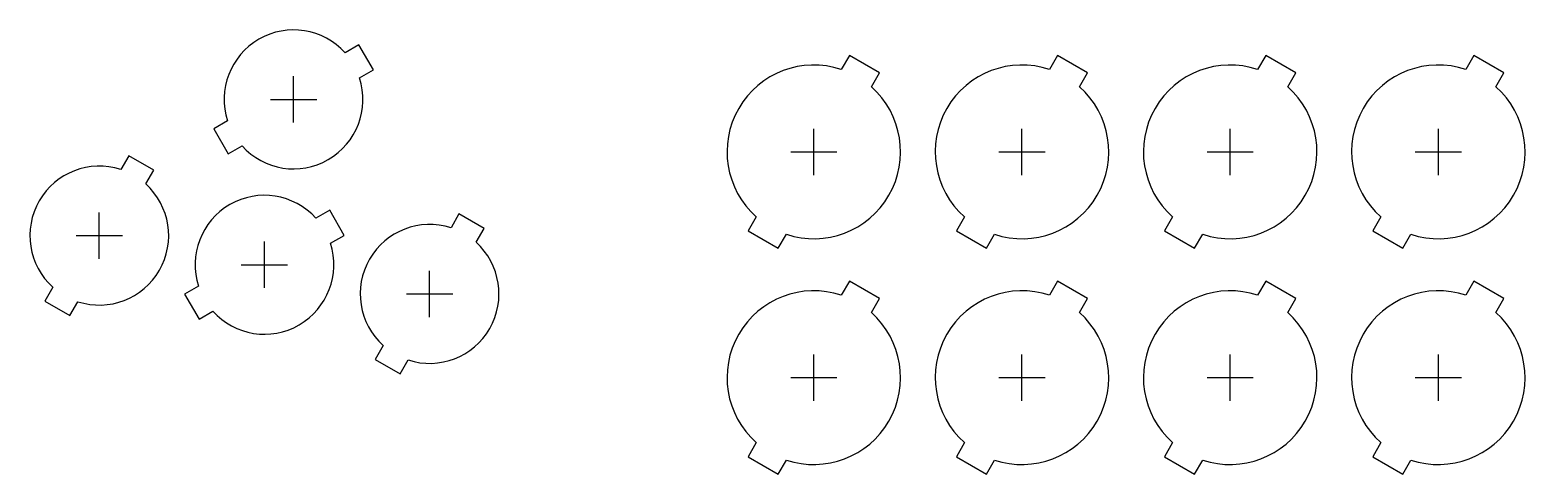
# Model space of a CAD drawing. Header units: millimetres. Extents: x -41 to 218, y -36 to 41.
import ezdxf

# ---------------------------------------------------------------- set-up
doc = ezdxf.new("R2010")
doc.units = ezdxf.units.MM
for name, color, linetype in [('BUTTONS_24', 1, 'Continuous'), ('BUTTONS_30', 5, 'Continuous'), ('REFERENCE', 8, 'Continuous')]:
    doc.layers.add(name, color=color, linetype=linetype)

msp = doc.modelspace()

# ---------------------------------------------------------------- linework, layer by layer
at = {"layer": 'BUTTONS_24'}
for points in [[(13.95, 36.59, 0.809427), (-6.38, 24.86), (-8.77, 23.47), (-6.27, 19.14), (-3.88, 20.53, 0.809427), (16.45, 32.26), (18.84, 33.64), (16.34, 37.97)], [(-24.86, 16.45, 0.809427), (-36.59, -3.88), (-37.97, -6.27), (-33.64, -8.77), (-32.26, -6.38, 0.809427), (-20.53, 13.95), (-19.14, 16.34), (-23.47, 18.84)], [(8.91, 8.03, 0.809427), (-11.41, -3.7), (-13.81, -5.08), (-11.31, -9.42), (-8.91, -8.03, 0.809427), (11.41, 3.7), (13.81, 5.08), (11.31, 9.42)], [(32.26, 6.38, 0.809427), (20.53, -13.95), (19.14, -16.34), (23.47, -18.84), (24.86, -16.45, 0.809427), (36.59, 3.88), (37.97, 6.27), (33.64, 8.77)]]:
    msp.add_lwpolyline(points, format="xyb", close=True, dxfattribs=at)
at = {"layer": 'BUTTONS_30'}
for points in [[(99.75, 33.73, 0.816497), (85.05, 8.27), (83.65, 5.84), (88.85, 2.84), (90.25, 5.27, 0.816497), (104.95, 30.73), (106.35, 33.16), (101.15, 36.16)], [(135.75, 33.73, 0.816497), (121.05, 8.27), (119.65, 5.84), (124.85, 2.84), (126.25, 5.27, 0.816497), (140.95, 30.73), (142.35, 33.16), (137.15, 36.16)], [(171.75, 33.73, 0.816497), (157.05, 8.27), (155.65, 5.84), (160.85, 2.84), (162.25, 5.27, 0.816497), (176.95, 30.73), (178.35, 33.16), (173.15, 36.16)], [(207.75, 33.73, 0.816497), (193.05, 8.27), (191.65, 5.84), (196.85, 2.84), (198.25, 5.27, 0.816497), (212.95, 30.73), (214.35, 33.16), (209.15, 36.16)], [(99.75, -5.27, 0.816497), (85.05, -30.73), (83.65, -33.16), (88.85, -36.16), (90.25, -33.73, 0.816497), (104.95, -8.27), (106.35, -5.84), (101.15, -2.84)], [(135.75, -5.27, 0.816497), (121.05, -30.73), (119.65, -33.16), (124.85, -36.16), (126.25, -33.73, 0.816497), (140.95, -8.27), (142.35, -5.84), (137.15, -2.84)], [(171.75, -5.27, 0.816497), (157.05, -30.73), (155.65, -33.16), (160.85, -36.16), (162.25, -33.73, 0.816497), (176.95, -8.27), (178.35, -5.84), (173.15, -2.84)], [(207.75, -5.27, 0.816497), (193.05, -30.73), (191.65, -33.16), (196.85, -36.16), (198.25, -33.73, 0.816497), (212.95, -8.27), (214.35, -5.84), (209.15, -2.84)]]:
    msp.add_lwpolyline(points, format="xyb", close=True, dxfattribs=at)
at = {"layer": 'REFERENCE'}
for p, q in [((5.04, 24.56), (5.04, 32.56)), ((1.04, 28.56), (9.04, 28.56)), ((95, 15.5), (95, 23.5)), ((131, 15.5), (131, 23.5)), ((167, 15.5), (167, 23.5)), ((203, 15.5), (203, 23.5)), ((91, 19.5), (99, 19.5)), ((127, 19.5), (135, 19.5)), ((163, 19.5), (171, 19.5)), ((199, 19.5), (207, 19.5)), ((-28.56, 1.04), (-28.56, 9.04)), ((-32.56, 5.04), (-24.56, 5.04)), ((0, -4), (0, 4)), ((-4, 0), (4, 0)), ((28.56, -9.04), (28.56, -1.04)), ((24.56, -5.04), (32.56, -5.04)), ((95, -23.5), (95, -15.5)), ((131, -23.5), (131, -15.5)), ((167, -23.5), (167, -15.5)), ((203, -23.5), (203, -15.5)), ((91, -19.5), (99, -19.5)), ((127, -19.5), (135, -19.5)), ((163, -19.5), (171, -19.5)), ((199, -19.5), (207, -19.5))]:
    msp.add_line(p, q, dxfattribs=at)

doc.saveas('drawing.dxf')
